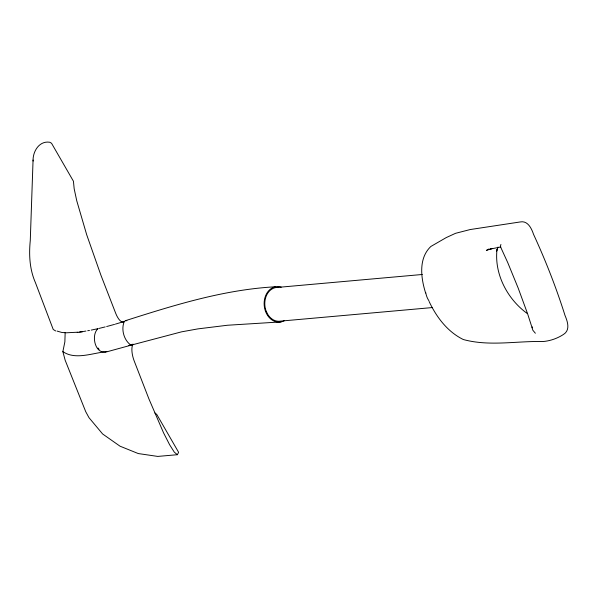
<?xml version="1.0" encoding="UTF-8"?>
<svg xmlns="http://www.w3.org/2000/svg" width="598" height="598" viewBox="0 0 598 598"><rect width="100%" height="100%" fill="white"/><g stroke="black" fill="none" stroke-linecap="round" stroke-linejoin="round"><path stroke-width="0.9" d="M275.394 286.786C223.839 289.604 174.347 305.122 125.505 320.663L124.339 321.432A13.829 5.105 73.7 0 1 115.75 313.427L100.942 275.259L86.695 234.745L76.746 200.749L74.174 188.796L73.434 181.231L51.54 143.266L49.836 142.264C39.513 140.552 33.092 150.935 33.062 160.025L30.274 240.56C28.831 254.868 29.601 269.369 35.439 282.675L53.237 329.498L55.681 330.963M488.768 249.03L486.338 250.435L491.952 248.551L489.919 249.142L500.75 246.989M154.875 412.979L156.721 414.347L178.615 452.312L177.344 454.712L157.737 456.416L138.25 453.553L120.026 446.19L102.624 433.969L88.975 417.658L85.716 411.663L65.137 360.168L62.865 351.609L64.868 341.839L65.167 332.481M535.367 333.243L532.855 330.246L532.108 327.809L532.355 326.882M498.052 247.079L496.475 251.295L497.005 249.568C494.202 274.108 507.455 299.135 527.107 313.412M532.108 327.809L527.653 313.928L518.227 288.206L507.732 262.582L500.347 246.458L500.922 244.455M266.222 311.319L268.166 315.049A16.991 13.403 84.9 0 0 280.903 321.089L432.332 307.566M91.21 330.096L97.982 328.668C90.5 335.179 95.433 355.743 106.803 351.392M115.421 324.116L124.339 321.432C120.916 329.042 123.793 340.008 130.596 344.867L131.986 344.926L181.53 331.845L197.893 328.885L227.479 325.245L281.038 321.903M128.697 345.495L133.152 344.156A13.829 5.105 73.7 0 0 134.131 360.796L148.939 398.963L163.546 432.817L169.578 444.665L174.272 452.11L177.344 454.712M131.986 344.926L104.949 352.334M106.661 326.53L114.532 324.385M98.879 328.452L105.166 326.919M104.314 351.916C91.113 353.575 74.787 359.891 62.865 351.609M83.286 331.509L85.94 331.045M87.712 330.739L89.476 330.432M77.867 332.204L65.989 332.809M79.594 331.987L82.382 331.621M77.209 332.443L82.539 331.793M275.521 287.593L422.3 274.482M125.505 320.663L126.896 320.722M65.137 332.735L61.736 332.436L57.042 331.075M98.05 348.014L99.096 349.374M500.347 246.458L500.735 247.071M429.095 301.452C436.443 317.067 447.491 331.785 463.3 339.522C489.328 346.638 516.657 340.882 543.178 341.525C550.407 340.882 557.523 338.371 563.578 334.379C570.47 330.044 567.562 321.522 565.013 315.452C556.267 287.795 545.697 260.721 533.558 234.379C531.54 228.399 527.742 220.303 520.051 221.978L470.222 229.542L455.556 233.31L446.205 237.608L430.844 246.481C418.271 258.426 420.895 278.033 425.612 292.998M33.062 160.025L33.114 161.064M284.513 320.573A17.813 14.046 84.9 0 1 264.241 305.78A17.813 14.046 84.9 0 1 281.247 287.152M266.2 311.281A16.991 13.403 84.9 0 1 278.145 287.391M428.878 300.689A16.991 13.403 84.9 0 1 425.769 292.676"/></g></svg>
